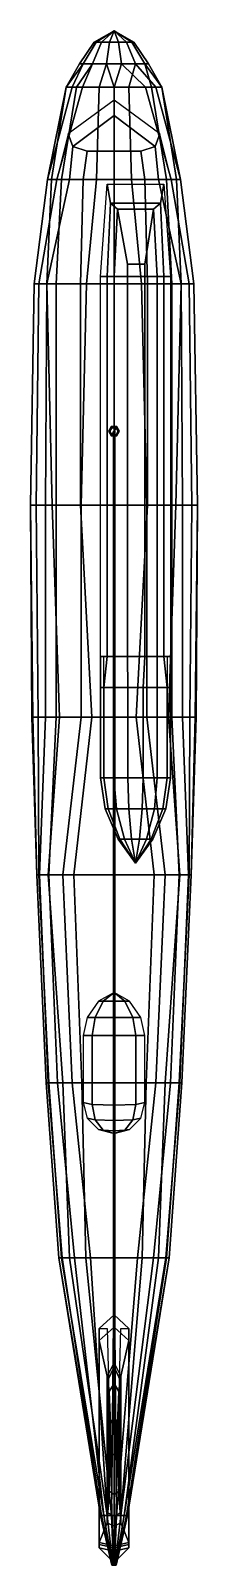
# Model space of a CAD drawing. Extents: x -1.2 to 1.2, y -11.4 to 11.4.
import ezdxf

# ---------------------------------------------------------------- set-up
doc = ezdxf.new("R2010")
doc.units = 0
doc.layers.get('0').update_dxf_attribs({"linetype": 'CONTINUOUS'})

msp = doc.modelspace()

# ---------------------------------------------------------------- linework, layer by layer
for points in [[(0, 11.4, 3.35), (-0.295, 11.23, 3.44), (-0.266, 11.23, 3.54), (0, 11.4, 3.35)], [(0, 11.4, 3.35), (-0.266, 11.23, 3.32), (-0.295, 11.23, 3.44), (0, 11.4, 3.35)], [(0, 11.4, 3.35), (-0.266, 11.23, 3.54), (-0.184, 11.23, 3.63), (0, 11.4, 3.35)], [(0, 11.4, 3.35), (-0.184, 11.23, 3.22), (-0.266, 11.23, 3.32), (0, 11.4, 3.35)], [(0, 11.4, 3.35), (-0.184, 11.23, 3.63), (-0.066, 11.23, 3.71), (0, 11.4, 3.35)], [(0, 11.4, 3.35), (-0.066, 11.23, 3.15), (-0.184, 11.23, 3.22), (0, 11.4, 3.35)], [(0, 11.4, 3.35), (-0.066, 11.23, 3.71), (0.066, 11.23, 3.71), (0, 11.4, 3.35)], [(0, 11.4, 3.35), (0.066, 11.23, 3.15), (-0.066, 11.23, 3.15), (0, 11.4, 3.35)], [(0, 11.4, 3.35), (0.066, 11.23, 3.71), (0.184, 11.23, 3.63), (0, 11.4, 3.35)], [(0, 11.4, 3.35), (0.184, 11.23, 3.63), (0.266, 11.23, 3.54), (0, 11.4, 3.35)], [(0, 11.4, 3.35), (0.266, 11.23, 3.54), (0.295, 11.23, 3.44), (0, 11.4, 3.35)], [(0, 11.4, 3.35), (0.295, 11.23, 3.44), (0.266, 11.23, 3.32), (0, 11.4, 3.35)], [(0, 11.4, 3.35), (0.266, 11.23, 3.32), (0.184, 11.23, 3.22), (0, 11.4, 3.35)], [(0, 11.4, 3.35), (0.184, 11.23, 3.22), (0.066, 11.23, 3.15), (0, 11.4, 3.35)], [(-0.295, 11.23, 3.44), (-0.511, 10.91, 3.48), (-0.46, 10.91, 3.702), (-0.266, 11.23, 3.54)], [(-0.266, 11.23, 3.32), (-0.46, 10.91, 3.258), (-0.511, 10.91, 3.48), (-0.295, 11.23, 3.44)], [(-0.266, 11.23, 3.54), (-0.46, 10.91, 3.702), (-0.319, 10.91, 3.82), (-0.184, 11.23, 3.63)], [(-0.184, 11.23, 3.22), (-0.319, 10.91, 3.081), (-0.46, 10.91, 3.258), (-0.266, 11.23, 3.32)], [(-0.184, 11.23, 3.63), (-0.319, 10.91, 3.82), (-0.114, 10.91, 3.92), (-0.066, 11.23, 3.71)], [(-0.066, 11.23, 3.15), (-0.114, 10.91, 3), (-0.319, 10.91, 3.081), (-0.184, 11.23, 3.22)], [(-0.066, 11.23, 3.71), (-0.114, 10.91, 3.92), (0.114, 10.91, 3.92), (0.066, 11.23, 3.71)], [(0.066, 11.23, 3.15), (0.114, 10.91, 3), (-0.114, 10.91, 3), (-0.066, 11.23, 3.15)], [(0.066, 11.23, 3.71), (0.114, 10.91, 3.92), (0.319, 10.91, 3.82), (0.184, 11.23, 3.63)], [(0.184, 11.23, 3.22), (0.319, 10.91, 3.081), (0.114, 10.91, 3), (0.066, 11.23, 3.15)], [(0.184, 11.23, 3.63), (0.319, 10.91, 3.82), (0.46, 10.91, 3.702), (0.266, 11.23, 3.54)], [(0.266, 11.23, 3.32), (0.46, 10.91, 3.258), (0.319, 10.91, 3.081), (0.184, 11.23, 3.22)], [(0.266, 11.23, 3.54), (0.46, 10.91, 3.702), (0.511, 10.91, 3.48), (0.295, 11.23, 3.44)], [(0.295, 11.23, 3.44), (0.511, 10.91, 3.48), (0.46, 10.91, 3.258), (0.266, 11.23, 3.32)], [(-0.511, 10.91, 3.48), (-0.71, 10.56, 3.48), (-0.62, 10.56, 3.8), (-0.46, 10.91, 3.702)], [(-0.319, 10.91, 3.081), (-0.56, 10.56, 2.97), (-0.71, 10.56, 3.14), (-0.46, 10.91, 3.258)], [(-0.46, 10.91, 3.258), (-0.71, 10.56, 3.14), (-0.71, 10.56, 3.48), (-0.511, 10.91, 3.48)], [(-0.46, 10.91, 3.702), (-0.62, 10.56, 3.8), (-0.47, 10.56, 3.94), (-0.319, 10.91, 3.82)], [(-0.114, 10.91, 3), (-0.22, 10.56, 2.87), (-0.56, 10.56, 2.97), (-0.319, 10.91, 3.081)], [(-0.319, 10.91, 3.82), (-0.47, 10.56, 3.94), (0, 10.56, 4.03), (-0.114, 10.91, 3.92)], [(0.114, 10.91, 3), (0, 10.56, 2.84), (-0.22, 10.56, 2.87), (-0.114, 10.91, 3)], [(-0.114, 10.91, 3.92), (0, 10.56, 4.03), (0.47, 10.56, 3.94), (0.114, 10.91, 3.92)], [(0.319, 10.91, 3.081), (0.22, 10.56, 2.87), (0, 10.56, 2.84), (0.114, 10.91, 3)], [(0.114, 10.91, 3.92), (0.47, 10.56, 3.94), (0.62, 10.56, 3.8), (0.319, 10.91, 3.82)], [(0.46, 10.91, 3.258), (0.56, 10.56, 2.97), (0.22, 10.56, 2.87), (0.319, 10.91, 3.081)], [(0.319, 10.91, 3.82), (0.62, 10.56, 3.8), (0.71, 10.56, 3.48), (0.46, 10.91, 3.702)], [(0.46, 10.91, 3.702), (0.71, 10.56, 3.48), (0.71, 10.56, 3.14), (0.511, 10.91, 3.48)], [(0.511, 10.91, 3.48), (0.71, 10.56, 3.14), (0.56, 10.56, 2.97), (0.46, 10.91, 3.258)], [(-0.47, 10.56, 3.94), (-0.62, 10.56, 3.8), (-0.99, 9.19, 3.59), (-0.85, 9.19, 4.24)], [(-0.62, 10.56, 3.8), (-0.71, 10.56, 3.48), (-0.99, 9.19, 3.05), (-0.99, 9.19, 3.59)], [(-0.71, 10.56, 3.48), (-0.71, 10.56, 3.14), (-0.93, 9.19, 2.9), (-0.99, 9.19, 3.05)], [(-0.71, 10.56, 3.14), (-0.56, 10.56, 2.97), (-0.78, 9.19, 2.79), (-0.93, 9.19, 2.9)], [(0, 10.56, 4.03), (-0.47, 10.56, 3.94), (-0.85, 9.19, 4.24), (0, 9.19, 4.6)], [(-0.56, 10.56, 2.97), (-0.22, 10.56, 2.87), (-0.26, 9.19, 2.68), (-0.78, 9.19, 2.79)], [(0, 9.19, 2.66), (-0.26, 9.19, 2.68), (-0.22, 10.56, 2.87), (0, 10.56, 2.84)], [(0, 10.56, 2.84), (0.22, 10.56, 2.87), (0.26, 9.19, 2.68), (0, 9.19, 2.66)], [(0, 9.19, 4.6), (0.85, 9.19, 4.24), (0.47, 10.56, 3.94), (0, 10.56, 4.03)], [(0.78, 9.19, 2.79), (0.26, 9.19, 2.68), (0.22, 10.56, 2.87), (0.56, 10.56, 2.97)], [(0.85, 9.19, 4.24), (0.99, 9.19, 3.59), (0.62, 10.56, 3.8), (0.47, 10.56, 3.94)], [(0.93, 9.19, 2.9), (0.78, 9.19, 2.79), (0.56, 10.56, 2.97), (0.71, 10.56, 3.14)], [(0.99, 9.19, 3.59), (0.99, 9.19, 3.05), (0.71, 10.56, 3.48), (0.62, 10.56, 3.8)], [(0.99, 9.19, 3.05), (0.93, 9.19, 2.9), (0.71, 10.56, 3.14), (0.71, 10.56, 3.48)], [(0, 10.37, 4.1), (-0.68, 9.87, 3.92), (-0.61, 9.68, 4.36), (0, 10.14, 4.36)], [(0.68, 9.87, 3.92), (0, 10.37, 4.1), (0, 10.14, 4.36), (0.61, 9.68, 4.36)], [(0, 10.14, 4.36), (-0.61, 9.68, 4.36), (-0.4, 9.61, 4.48), (0, 9.61, 4.48)], [(0.61, 9.68, 4.36), (0, 10.14, 4.36), (0, 9.61, 4.48), (0.4, 9.61, 4.48)], [(-0.66, 9.19, 4.49), (-0.61, 9.68, 4.36), (-0.68, 9.87, 3.92), (-0.85, 9.19, 4.24)], [(0.85, 9.19, 4.24), (0.68, 9.87, 3.92), (0.61, 9.68, 4.36), (0.66, 9.19, 4.49)], [(-0.46, 9.19, 4.55), (-0.4, 9.61, 4.48), (-0.61, 9.68, 4.36), (-0.66, 9.19, 4.49)], [(0, 9.61, 4.48), (-0.4, 9.61, 4.48), (-0.46, 9.19, 4.55), (0, 9.19, 4.6)], [(0.4, 9.61, 4.48), (0, 9.61, 4.48), (0, 9.19, 4.6), (0.46, 9.19, 4.55)], [(0.66, 9.19, 4.49), (0.61, 9.68, 4.36), (0.4, 9.61, 4.48), (0.46, 9.19, 4.55)], [(-0.99, 9.19, 3.59), (-0.99, 9.19, 3.05), (-1.19, 7.64, 3.27), (-1.19, 7.64, 3.81)], [(-0.99, 9.19, 3.05), (-0.93, 9.19, 2.9), (-1, 7.64, 2.73), (-1.19, 7.64, 3.27)], [(-0.85, 9.19, 4.24), (-0.99, 9.19, 3.59), (-1.19, 7.64, 3.81), (-1.12, 7.64, 4.21)], [(-0.66, 9.19, 4.49), (-0.85, 9.19, 4.24), (-1.12, 7.64, 4.21), (-1, 7.64, 4.43)], [(-0.93, 9.19, 2.9), (-0.78, 9.19, 2.79), (-0.86, 7.64, 2.58), (-1, 7.64, 2.73)], [(-0.46, 9.19, 4.55), (-0.66, 9.19, 4.49), (-1, 7.64, 4.43), (-0.5, 7.64, 4.73)], [(-0.78, 9.19, 2.79), (-0.26, 9.19, 2.68), (-0.41, 7.64, 2.37), (-0.86, 7.64, 2.58)], [(0, 9.19, 4.6), (-0.46, 9.19, 4.55), (-0.5, 7.64, 4.73), (0, 7.64, 4.77)], [(0, 7.64, 2.36), (-0.41, 7.64, 2.37), (-0.26, 9.19, 2.68), (0, 9.19, 2.66)], [(-0.1, 9.12, 2.78), (-0.05, 8.84, 2.23), (-0.1, 7.75, 2.23), (-0.2, 7.75, 2.63)], [(0.74, 9.12, 2.78), (0.69, 8.84, 2.23), (-0.05, 8.84, 2.23), (-0.1, 9.12, 2.78)], [(0, 9.19, 2.66), (0.26, 9.19, 2.68), (0.41, 7.64, 2.37), (0, 7.64, 2.36)], [(0, 7.64, 4.77), (0.5, 7.64, 4.73), (0.46, 9.19, 4.55), (0, 9.19, 4.6)], [(0.86, 7.64, 2.58), (0.41, 7.64, 2.37), (0.26, 9.19, 2.68), (0.78, 9.19, 2.79)], [(0.5, 7.64, 4.73), (1, 7.64, 4.43), (0.66, 9.19, 4.49), (0.46, 9.19, 4.55)], [(1, 7.64, 4.43), (1.12, 7.64, 4.21), (0.85, 9.19, 4.24), (0.66, 9.19, 4.49)], [(0.84, 7.75, 2.63), (0.74, 7.75, 2.23), (0.69, 8.84, 2.23), (0.74, 9.12, 2.78)], [(1, 7.64, 2.73), (0.86, 7.64, 2.58), (0.78, 9.19, 2.79), (0.93, 9.19, 2.9)], [(1.12, 7.64, 4.21), (1.19, 7.64, 3.81), (0.99, 9.19, 3.59), (0.85, 9.19, 4.24)], [(1.19, 7.64, 3.27), (1, 7.64, 2.73), (0.93, 9.19, 2.9), (0.99, 9.19, 3.05)], [(1.19, 7.64, 3.81), (1.19, 7.64, 3.27), (0.99, 9.19, 3.05), (0.99, 9.19, 3.59)], [(-0.05, 8.84, 2.23), (0.05, 8.75, 2.1), (0, 7.75, 2.1), (-0.1, 7.75, 2.23)], [(0.69, 8.84, 2.23), (0.59, 8.75, 2.1), (0.05, 8.75, 2.1), (-0.05, 8.84, 2.23)], [(0.05, 8.75, 2.1), (0.2, 7.93, 2), (0.2, 7.75, 2), (0, 7.75, 2.1)], [(0.59, 8.75, 2.1), (0.46, 7.93, 2), (0.2, 7.93, 2), (0.05, 8.75, 2.1)], [(0.64, 7.75, 2.1), (0.46, 7.75, 2), (0.46, 7.93, 2), (0.59, 8.75, 2.1)], [(0.74, 7.75, 2.23), (0.64, 7.75, 2.1), (0.59, 8.75, 2.1), (0.69, 8.84, 2.23)], [(0.2, 7.93, 2), (0.46, 7.93, 2), (0.46, 7.75, 2), (0.2, 7.75, 2)], [(-1.19, 7.64, 3.27), (-1, 7.64, 2.73), (-1.02, 4.35, 2.85), (-1.24, 4.35, 3.19)], [(-1.19, 7.64, 3.81), (-1.19, 7.64, 3.27), (-1.24, 4.35, 3.19), (-1.24, 4.35, 3.8)], [(-1.12, 7.64, 4.21), (-1.19, 7.64, 3.81), (-1.24, 4.35, 3.8), (-1.16, 4.35, 4.09)], [(-1, 7.64, 4.43), (-1.12, 7.64, 4.21), (-1.16, 4.35, 4.09), (-0.92, 4.35, 4.51)], [(-1, 7.64, 2.73), (-0.86, 7.64, 2.58), (-0.86, 4.35, 2.63), (-1.02, 4.35, 2.85)], [(-0.5, 7.64, 4.73), (-1, 7.64, 4.43), (-0.92, 4.35, 4.51), (-0.5, 4.35, 4.73)], [(-0.86, 7.64, 2.58), (-0.41, 7.64, 2.37), (-0.49, 4.35, 2.44), (-0.86, 4.35, 2.63)], [(0, 7.64, 4.77), (-0.5, 7.64, 4.73), (-0.5, 4.35, 4.73), (0, 4.35, 4.77)], [(0, 4.35, 2.42), (-0.49, 4.35, 2.44), (-0.41, 7.64, 2.37), (0, 7.64, 2.36)], [(-0.2, 7.75, 2.63), (-0.1, 7.75, 2.23), (-0.1, 2.1, 2.23), (-0.2, 2.1, 2.63)], [(-0.1, 7.75, 2.23), (0, 7.75, 2.1), (0, 2.1, 2.1), (-0.1, 2.1, 2.23)], [(0, 7.75, 2.1), (0.2, 7.75, 2), (0.2, 2.1, 2), (0, 2.1, 2.1)], [(0, 7.64, 2.36), (0.41, 7.64, 2.37), (0.49, 4.35, 2.44), (0, 4.35, 2.42)], [(0, 4.35, 4.77), (0.5, 4.35, 4.73), (0.5, 7.64, 4.73), (0, 7.64, 4.77)], [(0.2, 7.75, 2), (0.46, 7.75, 2), (0.46, 2.1, 2), (0.2, 2.1, 2)], [(0.86, 4.35, 2.63), (0.49, 4.35, 2.44), (0.41, 7.64, 2.37), (0.86, 7.64, 2.58)], [(0.64, 2.1, 2.1), (0.46, 2.1, 2), (0.46, 7.75, 2), (0.64, 7.75, 2.1)], [(0.5, 4.35, 4.73), (0.92, 4.35, 4.51), (1, 7.64, 4.43), (0.5, 7.64, 4.73)], [(0.74, 2.1, 2.23), (0.64, 2.1, 2.1), (0.64, 7.75, 2.1), (0.74, 7.75, 2.23)], [(0.84, 2.1, 2.63), (0.74, 2.1, 2.23), (0.74, 7.75, 2.23), (0.84, 7.75, 2.63)], [(1.02, 4.35, 2.85), (0.86, 4.35, 2.63), (0.86, 7.64, 2.58), (1, 7.64, 2.73)], [(0.92, 4.35, 4.51), (1.16, 4.35, 4.09), (1.12, 7.64, 4.21), (1, 7.64, 4.43)], [(1.24, 4.35, 3.19), (1.02, 4.35, 2.85), (1, 7.64, 2.73), (1.19, 7.64, 3.27)], [(1.16, 4.35, 4.09), (1.24, 4.35, 3.8), (1.19, 7.64, 3.81), (1.12, 7.64, 4.21)], [(1.24, 4.35, 3.8), (1.24, 4.35, 3.19), (1.19, 7.64, 3.27), (1.19, 7.64, 3.81)], [(-0.04, 5.519, 4.76), (-0.08, 5.45, 4.75), (-0.06, 5.45, 5.84), (-0.03, 5.502, 5.84)], [(-0.03, 5.502, 5.84), (-0.06, 5.45, 5.84), (-0.03, 5.398, 5.84), (0.03, 5.502, 5.84)], [(0.04, 5.519, 4.76), (-0.04, 5.519, 4.76), (-0.03, 5.502, 5.84), (0.03, 5.502, 5.84)], [(0.03, 5.502, 5.84), (-0.03, 5.398, 5.84), (0.03, 5.398, 5.84), (0.06, 5.45, 5.84)], [(0.08, 5.45, 4.75), (0.04, 5.519, 4.76), (0.03, 5.502, 5.84), (0.06, 5.45, 5.84)], [(-0.08, 5.45, 4.75), (-0.04, 5.381, 4.76), (-0.03, 5.398, 5.84), (-0.06, 5.45, 5.84)], [(-0.04, 5.381, 4.76), (0.04, 5.381, 4.76), (0.03, 5.398, 5.84), (-0.03, 5.398, 5.84)], [(0.01, 5.45, 5.82), (-0.005, 5.45, 5.829), (-0.005, -8.49, 6.68), (0.01, -8.49, 6.67)], [(-0.005, 5.45, 5.829), (-0.005, 5.45, 5.811), (-0.005, -8.49, 6.66), (-0.005, -8.49, 6.68)], [(-0.005, 5.45, 5.811), (0.01, 5.45, 5.82), (0.01, -8.49, 6.67), (-0.005, -8.49, 6.66)], [(0.04, 5.381, 4.76), (0.08, 5.45, 4.75), (0.06, 5.45, 5.84), (0.03, 5.398, 5.84)], [(-1.16, 4.35, 4.09), (-1.24, 4.35, 3.8), (-1.21, 1.2, 3.81), (-1.13, 1.2, 4.1)], [(-1.24, 4.35, 3.8), (-1.24, 4.35, 3.19), (-1.22, 1.2, 3.2), (-1.21, 1.2, 3.81)], [(-1.24, 4.35, 3.19), (-1.02, 4.35, 2.85), (-1.02, 1.2, 2.86), (-1.22, 1.2, 3.2)], [(-0.92, 4.35, 4.51), (-1.16, 4.35, 4.09), (-1.13, 1.2, 4.1), (-0.81, 1.2, 4.52)], [(-1.02, 4.35, 2.85), (-0.86, 4.35, 2.63), (-0.86, 1.2, 2.64), (-1.02, 1.2, 2.86)], [(-0.5, 4.35, 4.73), (-0.92, 4.35, 4.51), (-0.81, 1.2, 4.52), (-0.33, 1.2, 4.74)], [(-0.86, 4.35, 2.63), (-0.49, 4.35, 2.44), (-0.49, 1.2, 2.45), (-0.86, 1.2, 2.64)], [(0, 4.35, 4.77), (-0.5, 4.35, 4.73), (-0.33, 1.2, 4.74), (0, 1.2, 4.78)], [(0, 1.2, 2.43), (-0.49, 1.2, 2.45), (-0.49, 4.35, 2.44), (0, 4.35, 2.42)], [(0, 4.35, 2.42), (0.49, 4.35, 2.44), (0.49, 1.2, 2.45), (0, 1.2, 2.43)], [(0, 1.2, 4.78), (0.33, 1.2, 4.74), (0.5, 4.35, 4.73), (0, 4.35, 4.77)], [(0.33, 1.2, 4.74), (0.81, 1.2, 4.52), (0.92, 4.35, 4.51), (0.5, 4.35, 4.73)], [(0.86, 1.2, 2.64), (0.49, 1.2, 2.45), (0.49, 4.35, 2.44), (0.86, 4.35, 2.63)], [(0.81, 1.2, 4.52), (1.13, 1.2, 4.1), (1.16, 4.35, 4.09), (0.92, 4.35, 4.51)], [(1.02, 1.2, 2.86), (0.86, 1.2, 2.64), (0.86, 4.35, 2.63), (1.02, 4.35, 2.85)], [(1.22, 1.2, 3.2), (1.02, 1.2, 2.86), (1.02, 4.35, 2.85), (1.24, 4.35, 3.19)], [(1.13, 1.2, 4.1), (1.21, 1.2, 3.81), (1.24, 4.35, 3.8), (1.16, 4.35, 4.09)], [(1.21, 1.2, 3.81), (1.22, 1.2, 3.2), (1.24, 4.35, 3.19), (1.24, 4.35, 3.8)], [(-0.149, 2.1, 2.766), (-0.2, 2.1, 2.63), (-0.2, 1.64, 2.54), (-0.149, 1.64, 2.766)], [(-0.2, 2.1, 2.63), (-0.1, 2.1, 2.23), (-0.149, 1.64, 2.314), (-0.2, 1.64, 2.54)], [(-0.1, 2.1, 2.23), (0, 2.1, 2.1), (-0.004, 1.64, 2.133), (-0.149, 1.64, 2.314)], [(0, 2.1, 2.1), (0.2, 2.1, 2), (0.204, 1.64, 2.033), (-0.004, 1.64, 2.133)], [(0.2, 2.1, 2), (0.46, 2.1, 2), (0.436, 1.64, 2.033), (0.204, 1.64, 2.033)], [(0.46, 2.1, 2), (0.64, 2.1, 2.1), (0.644, 1.64, 2.133), (0.436, 1.64, 2.033)], [(0.64, 2.1, 2.1), (0.74, 2.1, 2.23), (0.789, 1.64, 2.314), (0.644, 1.64, 2.133)], [(0.74, 2.1, 2.23), (0.84, 2.1, 2.63), (0.84, 1.64, 2.54), (0.789, 1.64, 2.314)], [(0.84, 2.1, 2.63), (0.789, 2.1, 2.766), (0.789, 1.64, 2.766), (0.84, 1.64, 2.54)], [(-0.149, 1.64, 2.766), (-0.2, 1.64, 2.54), (-0.2, 0.3, 2.54), (-0.149, 0.3, 2.766)], [(-0.2, 1.64, 2.54), (-0.149, 1.64, 2.314), (-0.149, 0.3, 2.314), (-0.2, 0.3, 2.54)], [(-0.149, 1.64, 2.314), (-0.004, 1.64, 2.133), (-0.004, 0.3, 2.133), (-0.149, 0.3, 2.314)], [(-0.004, 1.64, 2.133), (0.204, 1.64, 2.033), (0.204, 0.3, 2.033), (-0.004, 0.3, 2.133)], [(0.204, 1.64, 2.033), (0.436, 1.64, 2.033), (0.436, 0.3, 2.033), (0.204, 0.3, 2.033)], [(0.436, 1.64, 2.033), (0.644, 1.64, 2.133), (0.644, 0.3, 2.133), (0.436, 0.3, 2.033)], [(0.644, 1.64, 2.133), (0.789, 1.64, 2.314), (0.789, 0.3, 2.314), (0.644, 0.3, 2.133)], [(0.84, 1.64, 2.54), (0.789, 1.64, 2.766), (0.789, 0.3, 2.766), (0.84, 0.3, 2.54)], [(0.789, 1.64, 2.314), (0.84, 1.64, 2.54), (0.84, 0.3, 2.54), (0.789, 0.3, 2.314)], [(-1.22, 1.2, 3.2), (-1.02, 1.2, 2.86), (-1.11, -1.14, 2.81), (-1.15, -1.14, 2.88)], [(-1.21, 1.2, 3.81), (-1.22, 1.2, 3.2), (-1.15, -1.14, 2.88), (-1.15, -1.14, 3.66)], [(-1.13, 1.2, 4.1), (-1.21, 1.2, 3.81), (-1.15, -1.14, 3.66), (-1.12, -1.14, 3.97)], [(-0.81, 1.2, 4.52), (-1.13, 1.2, 4.1), (-1.12, -1.14, 3.97), (-0.98, -1.14, 4.33)], [(-1.02, 1.2, 2.86), (-0.86, 1.2, 2.64), (-0.97, -1.14, 2.64), (-1.11, -1.14, 2.81)], [(-0.33, 1.2, 4.74), (-0.81, 1.2, 4.52), (-0.98, -1.14, 4.33), (-0.6, -1.14, 4.64)], [(-0.86, 1.2, 2.64), (-0.49, 1.2, 2.45), (-0.76, -1.14, 2.58), (-0.97, -1.14, 2.64)], [(0, -1.14, 2.54), (-0.76, -1.14, 2.58), (-0.49, 1.2, 2.45), (0, 1.2, 2.43)], [(0, 1.2, 4.78), (-0.33, 1.2, 4.74), (-0.6, -1.14, 4.64), (0, -1.14, 4.77)], [(0, -1.14, 4.77), (0.6, -1.14, 4.64), (0.33, 1.2, 4.74), (0, 1.2, 4.78)], [(0, 1.2, 2.43), (0.49, 1.2, 2.45), (0.76, -1.14, 2.58), (0, -1.14, 2.54)], [(0.6, -1.14, 4.64), (0.98, -1.14, 4.33), (0.81, 1.2, 4.52), (0.33, 1.2, 4.74)], [(0.97, -1.14, 2.64), (0.76, -1.14, 2.58), (0.49, 1.2, 2.45), (0.86, 1.2, 2.64)], [(0.98, -1.14, 4.33), (1.12, -1.14, 3.97), (1.13, 1.2, 4.1), (0.81, 1.2, 4.52)], [(1.11, -1.14, 2.81), (0.97, -1.14, 2.64), (0.86, 1.2, 2.64), (1.02, 1.2, 2.86)], [(1.15, -1.14, 2.88), (1.11, -1.14, 2.81), (1.02, 1.2, 2.86), (1.22, 1.2, 3.2)], [(1.12, -1.14, 3.97), (1.15, -1.14, 3.66), (1.21, 1.2, 3.81), (1.13, 1.2, 4.1)], [(1.15, -1.14, 3.66), (1.15, -1.14, 2.88), (1.22, 1.2, 3.2), (1.21, 1.2, 3.81)], [(-0.13, -0.16, 2.58), (-0.2, 0.3, 2.54), (-0.149, 0.3, 2.314), (-0.086, -0.16, 2.43)], [(-0.086, -0.16, 2.735), (-0.149, 0.3, 2.766), (-0.2, 0.3, 2.54), (-0.13, -0.16, 2.58)], [(-0.086, -0.16, 2.43), (-0.149, 0.3, 2.314), (-0.004, 0.3, 2.133), (0.039, -0.16, 2.27)], [(0.039, -0.16, 2.27), (-0.004, 0.3, 2.133), (0.204, 0.3, 2.033), (0.22, -0.16, 2.16)], [(0.22, -0.16, 2.16), (0.204, 0.3, 2.033), (0.436, 0.3, 2.033), (0.42, -0.16, 2.16)], [(0.42, -0.16, 2.16), (0.436, 0.3, 2.033), (0.644, 0.3, 2.133), (0.601, -0.16, 2.27)], [(0.601, -0.16, 2.27), (0.644, 0.3, 2.133), (0.789, 0.3, 2.314), (0.726, -0.16, 2.43)], [(0.726, -0.16, 2.43), (0.789, 0.3, 2.314), (0.84, 0.3, 2.54), (0.77, -0.16, 2.58)], [(0.77, -0.16, 2.58), (0.84, 0.3, 2.54), (0.789, 0.3, 2.766), (0.726, -0.16, 2.735)], [(0.06, -0.61, 2.63), (-0.13, -0.16, 2.58), (-0.086, -0.16, 2.43), (0.086, -0.61, 2.53)], [(0.086, -0.61, 2.69), (-0.086, -0.16, 2.735), (-0.13, -0.16, 2.58), (0.06, -0.61, 2.63)], [(0.086, -0.61, 2.53), (-0.086, -0.16, 2.43), (0.039, -0.16, 2.27), (0.158, -0.61, 2.45)], [(0.158, -0.61, 2.45), (0.039, -0.16, 2.27), (0.22, -0.16, 2.16), (0.262, -0.61, 2.35)], [(0.262, -0.61, 2.35), (0.22, -0.16, 2.16), (0.42, -0.16, 2.16), (0.378, -0.61, 2.35)], [(0.378, -0.61, 2.35), (0.42, -0.16, 2.16), (0.601, -0.16, 2.27), (0.482, -0.61, 2.45)], [(0.482, -0.61, 2.45), (0.601, -0.16, 2.27), (0.726, -0.16, 2.43), (0.554, -0.61, 2.53)], [(0.554, -0.61, 2.53), (0.726, -0.16, 2.43), (0.77, -0.16, 2.58), (0.58, -0.61, 2.63)], [(0.58, -0.61, 2.63), (0.77, -0.16, 2.58), (0.726, -0.16, 2.735), (0.554, -0.61, 2.69)], [(0.32, -0.97, 2.67), (0.06, -0.61, 2.63), (0.086, -0.61, 2.53), (0.32, -0.97, 2.67)], [(0.32, -0.97, 2.67), (0.086, -0.61, 2.53), (0.158, -0.61, 2.45), (0.32, -0.97, 2.67)], [(0.32, -0.97, 2.67), (0.158, -0.61, 2.45), (0.262, -0.61, 2.35), (0.32, -0.97, 2.67)], [(0.32, -0.97, 2.67), (0.262, -0.61, 2.35), (0.378, -0.61, 2.35), (0.32, -0.97, 2.67)], [(0.32, -0.97, 2.67), (0.378, -0.61, 2.35), (0.482, -0.61, 2.45), (0.32, -0.97, 2.67)], [(0.32, -0.97, 2.67), (0.482, -0.61, 2.45), (0.554, -0.61, 2.53), (0.32, -0.97, 2.67)], [(0.32, -0.97, 2.67), (0.554, -0.61, 2.53), (0.58, -0.61, 2.63), (0.32, -0.97, 2.67)], [(0, -4.23, 4.7), (0.48, -4.23, 4.67), (0.6, -1.14, 4.64), (0, -1.14, 4.77)], [(0, -1.14, 2.54), (0.76, -1.14, 2.58), (0.62, -4.23, 2.86), (0, -4.23, 2.82)], [(0.48, -4.23, 4.67), (0.76, -4.23, 4.54), (0.98, -1.14, 4.33), (0.6, -1.14, 4.64)], [(0.84, -4.23, 2.92), (0.62, -4.23, 2.86), (0.76, -1.14, 2.58), (0.97, -1.14, 2.64)], [(0.76, -4.23, 4.54), (0.97, -4.23, 4.3), (1.12, -1.14, 3.97), (0.98, -1.14, 4.33)], [(0.98, -4.23, 3.09), (0.84, -4.23, 2.92), (0.97, -1.14, 2.64), (1.11, -1.14, 2.81)], [(0.97, -4.23, 4.3), (1.01, -4.23, 3.94), (1.15, -1.14, 3.66), (1.12, -1.14, 3.97)], [(1.01, -4.23, 3.16), (0.98, -4.23, 3.09), (1.11, -1.14, 2.81), (1.15, -1.14, 2.88)], [(1.01, -4.23, 3.94), (1.01, -4.23, 3.16), (1.15, -1.14, 2.88), (1.15, -1.14, 3.66)], [(-1.15, -1.14, 3.66), (-1.15, -1.14, 2.88), (-1.01, -4.23, 3.16), (-1.01, -4.23, 3.94)], [(-1.15, -1.14, 2.88), (-1.11, -1.14, 2.81), (-0.98, -4.23, 3.09), (-1.01, -4.23, 3.16)], [(-1.12, -1.14, 3.97), (-1.15, -1.14, 3.66), (-1.01, -4.23, 3.94), (-0.97, -4.23, 4.3)], [(-0.98, -1.14, 4.33), (-1.12, -1.14, 3.97), (-0.97, -4.23, 4.3), (-0.76, -4.23, 4.54)], [(-1.11, -1.14, 2.81), (-0.97, -1.14, 2.64), (-0.84, -4.23, 2.92), (-0.98, -4.23, 3.09)], [(-0.6, -1.14, 4.64), (-0.98, -1.14, 4.33), (-0.76, -4.23, 4.54), (-0.48, -4.23, 4.67)], [(-0.97, -1.14, 2.64), (-0.76, -1.14, 2.58), (-0.62, -4.23, 2.86), (-0.84, -4.23, 2.92)], [(0, -4.23, 2.82), (-0.62, -4.23, 2.86), (-0.76, -1.14, 2.58), (0, -1.14, 2.54)], [(0, -1.14, 4.77), (-0.6, -1.14, 4.64), (-0.48, -4.23, 4.67), (0, -4.23, 4.7)], [(0, -2.89, 4.61), (-0.23, -3.02, 4.61), (-0.163, -3.02, 4.773), (0, -2.89, 4.61)], [(0, -2.89, 4.61), (-0.163, -3.02, 4.773), (0, -3.02, 4.84), (0, -2.89, 4.61)], [(0, -2.89, 4.61), (0, -3.02, 4.84), (0.163, -3.02, 4.773), (0, -2.89, 4.61)], [(0, -2.89, 4.61), (0.163, -3.02, 4.773), (0.23, -3.02, 4.61), (0, -2.89, 4.61)], [(-0.23, -3.02, 4.61), (-0.398, -3.26, 4.61), (-0.282, -3.26, 4.892), (-0.163, -3.02, 4.773)], [(-0.163, -3.02, 4.773), (-0.282, -3.26, 4.892), (0, -3.26, 5.008), (0, -3.02, 4.84)], [(0, -3.02, 4.84), (0, -3.26, 5.008), (0.282, -3.26, 4.892), (0.163, -3.02, 4.773)], [(0.163, -3.02, 4.773), (0.282, -3.26, 4.892), (0.398, -3.26, 4.61), (0.23, -3.02, 4.61)], [(-0.398, -3.26, 4.61), (-0.46, -3.53, 4.61), (-0.325, -3.53, 4.935), (-0.282, -3.26, 4.892)], [(-0.282, -3.26, 4.892), (-0.325, -3.53, 4.935), (0, -3.53, 5.07), (0, -3.26, 5.008)], [(0, -3.26, 5.008), (0, -3.53, 5.07), (0.325, -3.53, 4.935), (0.282, -3.26, 4.892)], [(0.282, -3.26, 4.892), (0.325, -3.53, 4.935), (0.46, -3.53, 4.61), (0.398, -3.26, 4.61)], [(-0.325, -3.53, 4.935), (-0.46, -3.53, 4.61), (-0.46, -4.526, 4.523), (-0.325, -4.555, 4.847)], [(0, -3.53, 5.07), (-0.325, -3.53, 4.935), (-0.325, -4.555, 4.847), (0, -4.566, 4.981)], [(0.325, -3.53, 4.935), (0, -3.53, 5.07), (0, -4.566, 4.981), (0.325, -4.555, 4.847)], [(0.46, -3.53, 4.61), (0.325, -3.53, 4.935), (0.325, -4.555, 4.847), (0.46, -4.526, 4.523)], [(-1.01, -4.23, 3.94), (-1.01, -4.23, 3.16), (-0.82, -6.83, 3.46), (-0.82, -6.83, 3.72)], [(-1.01, -4.23, 3.16), (-0.98, -4.23, 3.09), (-0.77, -6.83, 3.24), (-0.82, -6.83, 3.46)], [(-0.97, -4.23, 4.3), (-1.01, -4.23, 3.94), (-0.82, -6.83, 3.72), (-0.78, -6.83, 4)], [(-0.98, -4.23, 3.09), (-0.84, -4.23, 2.92), (-0.59, -6.83, 3.11), (-0.77, -6.83, 3.24)], [(-0.76, -4.23, 4.54), (-0.97, -4.23, 4.3), (-0.78, -6.83, 4), (-0.66, -6.83, 4.22)], [(-0.84, -4.23, 2.92), (-0.62, -4.23, 2.86), (-0.35, -6.83, 3.02), (-0.59, -6.83, 3.11)], [(-0.48, -4.23, 4.67), (-0.76, -4.23, 4.54), (-0.66, -6.83, 4.22), (-0.42, -6.83, 4.38)], [(0, -6.83, 2.99), (-0.35, -6.83, 3.02), (-0.62, -4.23, 2.86), (0, -4.23, 2.82)], [(0, -4.23, 4.7), (-0.48, -4.23, 4.67), (-0.42, -6.83, 4.38), (0, -6.83, 4.47)], [(0, -4.23, 2.82), (0.62, -4.23, 2.86), (0.35, -6.83, 3.02), (0, -6.83, 2.99)], [(0, -6.83, 4.47), (0.42, -6.83, 4.38), (0.48, -4.23, 4.67), (0, -4.23, 4.7)], [(0.59, -6.83, 3.11), (0.35, -6.83, 3.02), (0.62, -4.23, 2.86), (0.84, -4.23, 2.92)], [(0.42, -6.83, 4.38), (0.66, -6.83, 4.22), (0.76, -4.23, 4.54), (0.48, -4.23, 4.67)], [(0.77, -6.83, 3.24), (0.59, -6.83, 3.11), (0.84, -4.23, 2.92), (0.98, -4.23, 3.09)], [(0.66, -6.83, 4.22), (0.78, -6.83, 4), (0.97, -4.23, 4.3), (0.76, -4.23, 4.54)], [(0.82, -6.83, 3.46), (0.77, -6.83, 3.24), (0.98, -4.23, 3.09), (1.01, -4.23, 3.16)], [(0.78, -6.83, 4), (0.82, -6.83, 3.72), (1.01, -4.23, 3.94), (0.97, -4.23, 4.3)], [(0.82, -6.83, 3.72), (0.82, -6.83, 3.46), (1.01, -4.23, 3.16), (1.01, -4.23, 3.94)], [(-0.282, -4.78, 4.783), (-0.325, -4.555, 4.847), (-0.46, -4.526, 4.523), (-0.398, -4.755, 4.503)], [(0, -4.79, 4.9), (0, -4.566, 4.981), (-0.325, -4.555, 4.847), (-0.282, -4.78, 4.783)], [(0.282, -4.78, 4.783), (0.325, -4.555, 4.847), (0, -4.566, 4.981), (0, -4.79, 4.9)], [(0.398, -4.755, 4.503), (0.46, -4.526, 4.523), (0.325, -4.555, 4.847), (0.282, -4.78, 4.783)], [(-0.163, -4.937, 4.65), (-0.282, -4.78, 4.783), (-0.398, -4.755, 4.503), (-0.23, -4.923, 4.488)], [(0, -4.943, 4.717), (0, -4.79, 4.9), (-0.282, -4.78, 4.783), (-0.163, -4.937, 4.65)], [(0.163, -4.937, 4.65), (0.282, -4.78, 4.783), (0, -4.79, 4.9), (0, -4.943, 4.717)], [(0.23, -4.923, 4.488), (0.398, -4.755, 4.503), (0.282, -4.78, 4.783), (0.163, -4.937, 4.65)], [(0, -4.984, 4.483), (-0.163, -4.937, 4.65), (-0.23, -4.923, 4.488), (0, -4.984, 4.483)], [(0, -4.984, 4.483), (0, -4.943, 4.717), (-0.163, -4.937, 4.65), (0, -4.984, 4.483)], [(0, -4.984, 4.483), (0.23, -4.923, 4.488), (0.163, -4.937, 4.65), (0, -4.984, 4.483)], [(0, -4.984, 4.483), (0.163, -4.937, 4.65), (0, -4.943, 4.717), (0, -4.984, 4.483)], [(-0.82, -6.83, 3.46), (-0.77, -6.83, 3.24), (-0.188, -10.66, 3.622), (-0.2, -10.66, 3.69)], [(-0.82, -6.83, 3.72), (-0.82, -6.83, 3.46), (-0.2, -10.66, 3.69), (-0.188, -10.66, 3.758)], [(-0.78, -6.83, 4), (-0.82, -6.83, 3.72), (-0.188, -10.66, 3.758), (-0.153, -10.66, 3.819)], [(-0.66, -6.83, 4.22), (-0.78, -6.83, 4), (-0.153, -10.66, 3.819), (-0.1, -10.66, 3.863)], [(-0.77, -6.83, 3.24), (-0.59, -6.83, 3.11), (-0.153, -10.66, 3.561), (-0.188, -10.66, 3.622)], [(-0.42, -6.83, 4.38), (-0.66, -6.83, 4.22), (-0.1, -10.66, 3.863), (-0.035, -10.66, 3.887)], [(-0.59, -6.83, 3.11), (-0.35, -6.83, 3.02), (-0.1, -10.66, 3.517), (-0.153, -10.66, 3.561)], [(0, -6.83, 4.47), (-0.42, -6.83, 4.38), (-0.035, -10.66, 3.887), (0.035, -10.66, 3.887)], [(-0.035, -10.66, 3.493), (-0.1, -10.66, 3.517), (-0.35, -6.83, 3.02), (0, -6.83, 2.99)], [(0, -6.83, 2.99), (0.35, -6.83, 3.02), (0.035, -10.66, 3.493), (-0.035, -10.66, 3.493)], [(0.035, -10.66, 3.887), (0.1, -10.66, 3.863), (0.42, -6.83, 4.38), (0, -6.83, 4.47)], [(0.1, -10.66, 3.517), (0.035, -10.66, 3.493), (0.35, -6.83, 3.02), (0.59, -6.83, 3.11)], [(0.153, -10.66, 3.561), (0.1, -10.66, 3.517), (0.59, -6.83, 3.11), (0.77, -6.83, 3.24)], [(0.1, -10.66, 3.863), (0.153, -10.66, 3.819), (0.66, -6.83, 4.22), (0.42, -6.83, 4.38)], [(0.188, -10.66, 3.622), (0.153, -10.66, 3.561), (0.77, -6.83, 3.24), (0.82, -6.83, 3.46)], [(0.153, -10.66, 3.819), (0.188, -10.66, 3.758), (0.78, -6.83, 4), (0.66, -6.83, 4.22)], [(0.2, -10.66, 3.69), (0.188, -10.66, 3.622), (0.82, -6.83, 3.46), (0.82, -6.83, 3.72)], [(0.188, -10.66, 3.758), (0.2, -10.66, 3.69), (0.82, -6.83, 3.72), (0.78, -6.83, 4)], [(0, -7.86, 4.4), (0, -7.68, 4.29), (-0.22, -7.88, 4.29), (-0.22, -8.06, 4.4)], [(0.22, -8.06, 4.4), (0.22, -7.88, 4.29), (0, -7.68, 4.29), (0, -7.86, 4.4)], [(0, -8.39, 6.48), (0, -7.86, 4.4), (-0.22, -8.06, 4.4), (-0.1, -8.59, 6.48)], [(-0.22, -7.88, 4.29), (-0.22, -11.09, 4.29), (-0.22, -11.06, 4.4), (-0.22, -8.06, 4.4)], [(-0.22, -7.88, 3.91), (-0.22, -11.14, 3.91), (-0.22, -11.09, 4.29), (-0.22, -7.88, 4.29)], [(-0.1, -7.88, 3.72), (-0.01, -11.35, 3.72), (-0.22, -11.14, 3.91), (-0.22, -7.88, 3.91)], [(0.1, -8.59, 6.48), (0.22, -8.06, 4.4), (0, -7.86, 4.4), (0, -8.39, 6.48)], [(0.22, -11.14, 3.91), (0.01, -11.35, 3.72), (0.1, -7.88, 3.72), (0.22, -7.88, 3.91)], [(0.22, -11.09, 4.29), (0.22, -11.14, 3.91), (0.22, -7.88, 3.91), (0.22, -7.88, 4.29)], [(0.22, -11.06, 4.4), (0.22, -11.09, 4.29), (0.22, -7.88, 4.29), (0.22, -8.06, 4.4)], [(-0.22, -8.06, 4.4), (-0.22, -11.06, 4.4), (-0.1, -10.77, 6.48), (-0.1, -8.59, 6.48)], [(0.1, -10.77, 6.48), (0.22, -11.06, 4.4), (0.22, -8.06, 4.4), (0.1, -8.59, 6.48)], [(0, -8.45, 6.67), (0, -8.39, 6.48), (-0.1, -8.59, 6.48), (-0.09, -8.65, 6.67)], [(0.09, -8.65, 6.67), (0.1, -8.59, 6.48), (0, -8.39, 6.48), (0, -8.45, 6.67)], [(-0.1, -8.59, 6.48), (-0.1, -10.77, 6.48), (-0.09, -10.62, 6.67), (-0.09, -8.65, 6.67)], [(0, -8.7, 6.86), (0, -8.45, 6.67), (-0.09, -8.65, 6.67), (-0.07, -8.82, 6.86)], [(-0.09, -8.65, 6.67), (-0.09, -10.62, 6.67), (-0.07, -10.3, 6.86), (-0.07, -8.82, 6.86)], [(0.07, -8.82, 6.86), (0.09, -8.65, 6.67), (0, -8.45, 6.67), (0, -8.7, 6.86)], [(0.07, -10.3, 6.86), (0.09, -10.62, 6.67), (0.09, -8.65, 6.67), (0.07, -8.82, 6.86)], [(0.09, -10.62, 6.67), (0.1, -10.77, 6.48), (0.1, -8.59, 6.48), (0.09, -8.65, 6.67)], [(0, -9.17, 7), (0, -8.7, 6.86), (-0.07, -8.82, 6.86), (-0.05, -9.3, 6.92)], [(-0.07, -8.82, 6.86), (-0.07, -10.3, 6.86), (-0.05, -9.72, 6.92), (-0.05, -9.3, 6.92)], [(0.05, -9.3, 6.92), (0.07, -8.82, 6.86), (0, -8.7, 6.86), (0, -9.17, 7)], [(0.05, -9.72, 6.92), (0.07, -10.3, 6.86), (0.07, -8.82, 6.86), (0.05, -9.3, 6.92)], [(-0.05, -9.3, 6.92), (-0.05, -9.72, 6.92), (0, -9.77, 7), (0, -9.17, 7)], [(0, -9.17, 7), (0, -9.77, 7), (0.05, -9.72, 6.92), (0.05, -9.3, 6.92)], [(-0.05, -9.72, 6.92), (-0.07, -10.3, 6.86), (0, -10.35, 6.86), (0, -9.77, 7)], [(0, -9.77, 7), (0, -10.35, 6.86), (0.07, -10.3, 6.86), (0.05, -9.72, 6.92)], [(-0.07, -10.3, 6.86), (-0.09, -10.62, 6.67), (0, -10.67, 6.67), (0, -10.35, 6.86)], [(0, -10.35, 6.86), (0, -10.67, 6.67), (0.09, -10.62, 6.67), (0.07, -10.3, 6.86)], [(-0.188, -10.66, 3.758), (-0.2, -10.66, 3.69), (-0.03, -11.4, 3.69), (-0.028, -11.4, 3.7)], [(-0.2, -10.66, 3.69), (-0.188, -10.66, 3.622), (-0.028, -11.4, 3.68), (-0.03, -11.4, 3.69)], [(-0.153, -10.66, 3.819), (-0.188, -10.66, 3.758), (-0.028, -11.4, 3.7), (-0.023, -11.4, 3.709)], [(-0.188, -10.66, 3.622), (-0.153, -10.66, 3.561), (-0.023, -11.4, 3.671), (-0.028, -11.4, 3.68)], [(-0.1, -10.66, 3.863), (-0.153, -10.66, 3.819), (-0.023, -11.4, 3.709), (-0.015, -11.4, 3.716)], [(-0.153, -10.66, 3.561), (-0.1, -10.66, 3.517), (-0.015, -11.4, 3.664), (-0.023, -11.4, 3.671)], [(-0.09, -10.62, 6.67), (-0.1, -10.77, 6.48), (0, -10.82, 6.48), (0, -10.67, 6.67)], [(-0.035, -10.66, 3.887), (-0.1, -10.66, 3.863), (-0.015, -11.4, 3.716), (-0.005, -11.4, 3.72)], [(-0.1, -10.66, 3.517), (-0.035, -10.66, 3.493), (-0.005, -11.4, 3.66), (-0.015, -11.4, 3.664)], [(0.035, -10.66, 3.887), (-0.035, -10.66, 3.887), (-0.005, -11.4, 3.72), (0.005, -11.4, 3.72)], [(-0.035, -10.66, 3.493), (0.035, -10.66, 3.493), (0.005, -11.4, 3.66), (-0.005, -11.4, 3.66)], [(0, -10.67, 6.67), (0, -10.82, 6.48), (0.1, -10.77, 6.48), (0.09, -10.62, 6.67)], [(0.1, -10.66, 3.863), (0.035, -10.66, 3.887), (0.005, -11.4, 3.72), (0.015, -11.4, 3.716)], [(0.035, -10.66, 3.493), (0.1, -10.66, 3.517), (0.015, -11.4, 3.664), (0.005, -11.4, 3.66)], [(0.153, -10.66, 3.819), (0.1, -10.66, 3.863), (0.015, -11.4, 3.716), (0.023, -11.4, 3.709)], [(0.1, -10.66, 3.517), (0.153, -10.66, 3.561), (0.023, -11.4, 3.671), (0.015, -11.4, 3.664)], [(0.188, -10.66, 3.758), (0.153, -10.66, 3.819), (0.023, -11.4, 3.709), (0.028, -11.4, 3.7)], [(0.153, -10.66, 3.561), (0.188, -10.66, 3.622), (0.028, -11.4, 3.68), (0.023, -11.4, 3.671)], [(0.2, -10.66, 3.69), (0.188, -10.66, 3.758), (0.028, -11.4, 3.7), (0.03, -11.4, 3.69)], [(0.188, -10.66, 3.622), (0.2, -10.66, 3.69), (0.03, -11.4, 3.69), (0.028, -11.4, 3.68)], [(-0.1, -10.77, 6.48), (-0.22, -11.06, 4.4), (0, -11.11, 4.4), (0, -10.82, 6.48)], [(0, -10.82, 6.48), (0, -11.11, 4.4), (0.22, -11.06, 4.4), (0.1, -10.77, 6.48)], [(-0.22, -11.06, 4.4), (-0.22, -11.09, 4.29), (0, -11.14, 4.29), (0, -11.11, 4.4)], [(-0.22, -11.09, 4.29), (-0.22, -11.14, 3.91), (0, -11.19, 3.91), (0, -11.14, 4.29)], [(-0.22, -11.14, 3.91), (-0.01, -11.35, 3.72), (0, -11.4, 3.72), (0, -11.19, 3.91)], [(0, -11.11, 4.4), (0, -11.14, 4.29), (0.22, -11.09, 4.29), (0.22, -11.06, 4.4)], [(0, -11.14, 4.29), (0, -11.19, 3.91), (0.22, -11.14, 3.91), (0.22, -11.09, 4.29)], [(0, -11.19, 3.91), (0, -11.4, 3.72), (0.01, -11.35, 3.72), (0.22, -11.14, 3.91)], [(-0.028, -11.4, 3.7), (-0.03, -11.4, 3.69), (0.023, -11.4, 3.671), (0.028, -11.4, 3.68)], [(-0.03, -11.4, 3.69), (-0.028, -11.4, 3.68), (0.015, -11.4, 3.664), (0.023, -11.4, 3.671)], [(-0.023, -11.4, 3.709), (-0.028, -11.4, 3.7), (0.028, -11.4, 3.68), (0.03, -11.4, 3.69)], [(-0.028, -11.4, 3.68), (-0.023, -11.4, 3.671), (0.005, -11.4, 3.66), (0.015, -11.4, 3.664)], [(-0.015, -11.4, 3.716), (-0.023, -11.4, 3.709), (0.03, -11.4, 3.69), (0.028, -11.4, 3.7)], [(-0.023, -11.4, 3.671), (-0.015, -11.4, 3.664), (-0.005, -11.4, 3.66), (0.005, -11.4, 3.66)], [(-0.005, -11.4, 3.72), (-0.015, -11.4, 3.716), (0.028, -11.4, 3.7), (0.023, -11.4, 3.709)], [(0.005, -11.4, 3.72), (-0.005, -11.4, 3.72), (0.023, -11.4, 3.709), (0.015, -11.4, 3.716)]]:
    msp.add_3dface(points)

doc.saveas('drawing.dxf')
